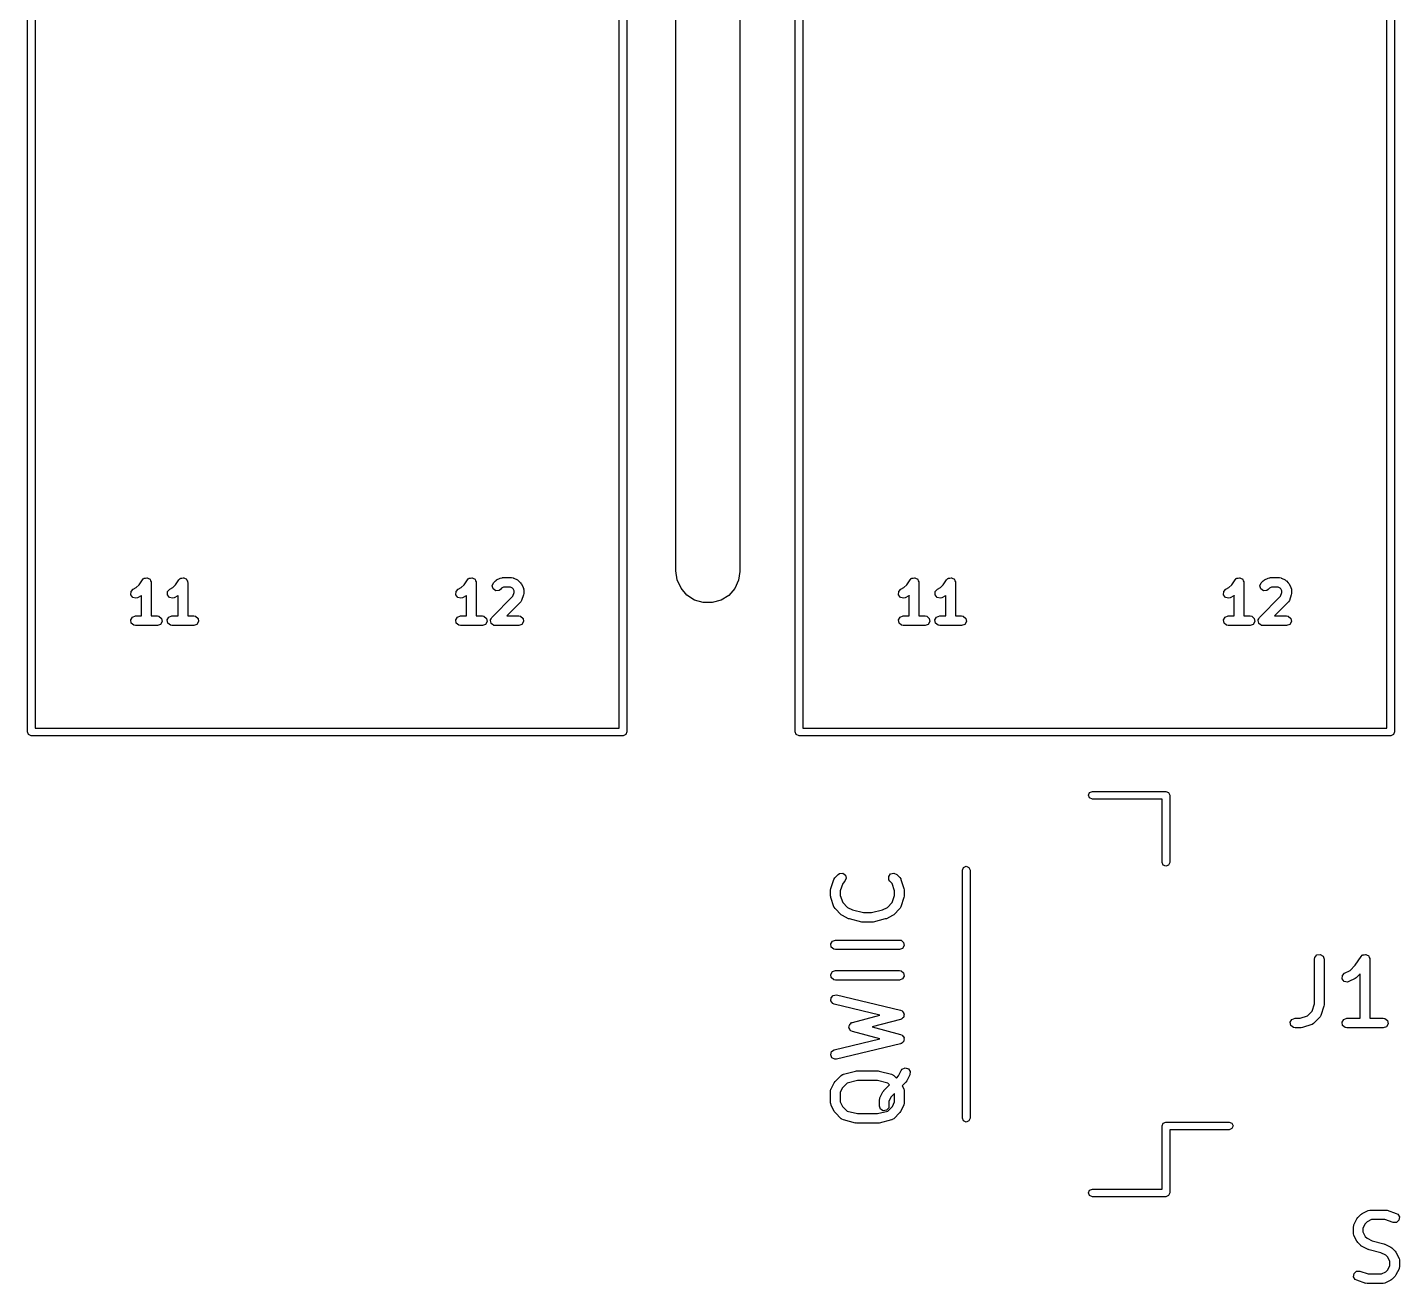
# Model space of a CAD drawing. Extents: x 29 to 171, y -120 to -80.
# Drawn here: x 113.31 to 134.76, y -119.53 to -99.88 of the extents above; entities that cross this region are included whole.
import ezdxf

# ---------------------------------------------------------------- set-up
doc = ezdxf.new("R2010")
doc.units = 0
doc.layers.add('BLACK', color=7, linetype='CONTINUOUS')

msp = doc.modelspace()

# ---------------------------------------------------------------- linework, layer by layer
at = {"layer": 'BLACK', "linetype": 'CONTINUOUS'}
for p, q in [((123.452, -108.382), (123.452, -86.182)), ((124.452, -86.182), (124.452, -108.382)), ((113.315, -110.9), (113.315, -89.1)), ((113.435, -89.16), (113.435, -110.84)), ((122.565, -110.84), (122.565, -89.16)), ((122.685, -89.1), (122.685, -110.9)), ((125.315, -110.9), (125.315, -89.1)), ((125.435, -89.16), (125.435, -110.84)), ((134.565, -110.84), (134.565, -89.16)), ((134.685, -89.1), (134.685, -110.9)), ((115.059, -108.599), (115.112, -108.52)), ((115.112, -108.52), (115.13, -108.501)), ((115.13, -108.501), (115.134, -108.5)), ((115.134, -108.5), (115.137, -108.496)), ((115.137, -108.496), (115.158, -108.493)), ((115.158, -108.493), (115.179, -108.487)), ((115.179, -108.487), (115.183, -108.488)), ((115.183, -108.488), (115.187, -108.488)), ((115.187, -108.488), (115.206, -108.498)), ((115.206, -108.498), (115.226, -108.507)), ((115.226, -108.507), (115.228, -108.511)), ((115.228, -108.511), (115.232, -108.513)), ((115.232, -108.513), (115.239, -108.534)), ((115.63, -108.599), (115.683, -108.52)), ((115.683, -108.52), (115.701, -108.501)), ((115.701, -108.501), (115.705, -108.5)), ((115.705, -108.5), (115.708, -108.496)), ((115.708, -108.496), (115.73, -108.493)), ((115.73, -108.493), (115.751, -108.487)), ((115.751, -108.487), (115.754, -108.488)), ((115.754, -108.488), (115.759, -108.488)), ((115.759, -108.488), (115.778, -108.498)), ((115.778, -108.498), (115.798, -108.507)), ((115.798, -108.507), (115.799, -108.511)), ((115.799, -108.511), (115.803, -108.513)), ((115.803, -108.513), (115.811, -108.534)), ((120.139, -108.599), (120.192, -108.52)), ((120.192, -108.52), (120.21, -108.501)), ((120.21, -108.501), (120.214, -108.5)), ((120.214, -108.5), (120.217, -108.496)), ((120.217, -108.496), (120.238, -108.493)), ((120.238, -108.493), (120.259, -108.487)), ((120.259, -108.487), (120.263, -108.488)), ((120.263, -108.488), (120.267, -108.488)), ((120.267, -108.488), (120.286, -108.498)), ((120.286, -108.498), (120.306, -108.507)), ((120.306, -108.507), (120.308, -108.511)), ((120.308, -108.511), (120.312, -108.513)), ((120.312, -108.513), (120.319, -108.534)), ((120.649, -108.523), (120.706, -108.494)), ((120.706, -108.494), (120.731, -108.487)), ((120.731, -108.487), (120.736, -108.488)), ((120.736, -108.488), (120.74, -108.486)), ((120.74, -108.486), (120.883, -108.486)), ((120.883, -108.486), (120.909, -108.491)), ((120.909, -108.491), (120.912, -108.494)), ((120.912, -108.494), (120.916, -108.494)), ((120.916, -108.494), (120.974, -108.523)), ((123.472, -108.522), (123.452, -108.382)), ((124.452, -108.388), (124.43, -108.528)), ((124.452, -108.382), (124.452, -108.388)), ((127.059, -108.599), (127.112, -108.52)), ((127.112, -108.52), (127.13, -108.501)), ((127.13, -108.501), (127.134, -108.5)), ((127.134, -108.5), (127.137, -108.496)), ((127.137, -108.496), (127.158, -108.493)), ((127.158, -108.493), (127.179, -108.487)), ((127.179, -108.487), (127.183, -108.488)), ((127.183, -108.488), (127.187, -108.488)), ((127.187, -108.488), (127.206, -108.498)), ((127.206, -108.498), (127.226, -108.507)), ((127.226, -108.507), (127.228, -108.511)), ((127.228, -108.511), (127.232, -108.513)), ((127.232, -108.513), (127.239, -108.534)), ((127.63, -108.599), (127.683, -108.52)), ((127.683, -108.52), (127.701, -108.501)), ((127.701, -108.501), (127.705, -108.5)), ((127.705, -108.5), (127.708, -108.496)), ((127.708, -108.496), (127.73, -108.493)), ((127.73, -108.493), (127.751, -108.487)), ((127.751, -108.487), (127.754, -108.488)), ((127.754, -108.488), (127.759, -108.488)), ((127.759, -108.488), (127.778, -108.498)), ((127.778, -108.498), (127.798, -108.507)), ((127.798, -108.507), (127.799, -108.511)), ((127.799, -108.511), (127.803, -108.513)), ((127.803, -108.513), (127.811, -108.534)), ((132.139, -108.599), (132.192, -108.52)), ((132.192, -108.52), (132.21, -108.501)), ((132.21, -108.501), (132.214, -108.5)), ((132.214, -108.5), (132.217, -108.496)), ((132.217, -108.496), (132.238, -108.493)), ((132.238, -108.493), (132.259, -108.487)), ((132.259, -108.487), (132.263, -108.488)), ((132.263, -108.488), (132.267, -108.488)), ((132.267, -108.488), (132.286, -108.498)), ((132.286, -108.498), (132.306, -108.507)), ((132.306, -108.507), (132.308, -108.511)), ((132.308, -108.511), (132.312, -108.513)), ((132.312, -108.513), (132.319, -108.534)), ((132.649, -108.523), (132.706, -108.494)), ((132.706, -108.494), (132.731, -108.487)), ((132.731, -108.487), (132.736, -108.488)), ((132.736, -108.488), (132.74, -108.486)), ((132.74, -108.486), (132.883, -108.486)), ((132.883, -108.486), (132.909, -108.491)), ((132.909, -108.491), (132.912, -108.494)), ((132.912, -108.494), (132.916, -108.494)), ((132.916, -108.494), (132.974, -108.523)), ((114.931, -108.754), (114.934, -108.703)), ((114.934, -108.703), (114.969, -108.666)), ((114.969, -108.666), (115.016, -108.643)), ((115.016, -108.643), (115.059, -108.599)), ((115.239, -108.534), (115.249, -108.553)), ((115.249, -108.553), (115.248, -108.557)), ((115.248, -108.557), (115.249, -108.561)), ((115.249, -108.561), (115.249, -109.086)), ((115.502, -108.754), (115.505, -108.703)), ((115.505, -108.703), (115.541, -108.666)), ((115.541, -108.666), (115.587, -108.643)), ((115.587, -108.643), (115.63, -108.599)), ((115.811, -108.534), (115.82, -108.553)), ((115.82, -108.553), (115.819, -108.557)), ((115.819, -108.557), (115.821, -108.561)), ((115.821, -108.561), (115.821, -109.086)), ((120.011, -108.754), (120.014, -108.703)), ((120.014, -108.703), (120.049, -108.666)), ((120.049, -108.666), (120.096, -108.643)), ((120.096, -108.643), (120.139, -108.599)), ((120.319, -108.534), (120.329, -108.553)), ((120.329, -108.553), (120.328, -108.557)), ((120.328, -108.557), (120.329, -108.561)), ((120.329, -108.561), (120.329, -109.086)), ((120.58, -108.612), (120.601, -108.566)), ((120.593, -108.662), (120.58, -108.612)), ((120.635, -108.691), (120.593, -108.662)), ((120.601, -108.566), (120.63, -108.537)), ((120.63, -108.537), (120.648, -108.524)), ((120.686, -108.687), (120.635, -108.691)), ((120.648, -108.524), (120.649, -108.523)), ((120.707, -108.672), (120.686, -108.687)), ((120.727, -108.652), (120.707, -108.672)), ((120.758, -108.636), (120.727, -108.652)), ((120.865, -108.636), (120.758, -108.636)), ((120.896, -108.652), (120.865, -108.636)), ((120.907, -108.663), (120.896, -108.652)), ((120.903, -108.778), (120.922, -108.721)), ((120.922, -108.693), (120.907, -108.663)), ((120.922, -108.721), (120.922, -108.693)), ((120.974, -108.523), (120.992, -108.536)), ((120.992, -108.536), (120.993, -108.537)), ((120.993, -108.537), (121.022, -108.566)), ((121.022, -108.566), (121.034, -108.584)), ((121.034, -108.584), (121.036, -108.585)), ((121.036, -108.585), (121.064, -108.642)), ((121.064, -108.642), (121.072, -108.667)), ((121.072, -108.733), (121.068, -108.755)), ((121.072, -108.667), (121.071, -108.672)), ((121.071, -108.672), (121.072, -108.676)), ((121.072, -108.676), (121.072, -108.733)), ((123.531, -108.651), (123.472, -108.522)), ((123.623, -108.759), (123.531, -108.651)), ((124.37, -108.657), (124.276, -108.763)), ((124.43, -108.528), (124.37, -108.657)), ((126.931, -108.754), (126.934, -108.703)), ((126.934, -108.703), (126.969, -108.666)), ((126.969, -108.666), (127.016, -108.643)), ((127.016, -108.643), (127.059, -108.599)), ((127.239, -108.534), (127.249, -108.553)), ((127.249, -108.553), (127.248, -108.557)), ((127.248, -108.557), (127.249, -108.561)), ((127.249, -108.561), (127.249, -109.086)), ((127.502, -108.754), (127.505, -108.703)), ((127.505, -108.703), (127.541, -108.666)), ((127.541, -108.666), (127.587, -108.643)), ((127.587, -108.643), (127.63, -108.599)), ((127.811, -108.534), (127.82, -108.553)), ((127.82, -108.553), (127.819, -108.557)), ((127.819, -108.557), (127.821, -108.561)), ((127.821, -108.561), (127.821, -109.086)), ((132.011, -108.754), (132.014, -108.703)), ((132.014, -108.703), (132.049, -108.666)), ((132.049, -108.666), (132.096, -108.643)), ((132.096, -108.643), (132.139, -108.599)), ((132.319, -108.534), (132.329, -108.553)), ((132.329, -108.553), (132.328, -108.557)), ((132.328, -108.557), (132.329, -108.561)), ((132.329, -108.561), (132.329, -109.086)), ((132.58, -108.612), (132.601, -108.566)), ((132.593, -108.662), (132.58, -108.612)), ((132.635, -108.691), (132.593, -108.662)), ((132.601, -108.566), (132.63, -108.537)), ((132.63, -108.537), (132.648, -108.524)), ((132.686, -108.687), (132.635, -108.691)), ((132.648, -108.524), (132.649, -108.523)), ((132.707, -108.672), (132.686, -108.687)), ((132.727, -108.652), (132.707, -108.672)), ((132.758, -108.636), (132.727, -108.652)), ((132.865, -108.636), (132.758, -108.636)), ((132.896, -108.652), (132.865, -108.636)), ((132.907, -108.663), (132.896, -108.652)), ((132.903, -108.778), (132.922, -108.721)), ((132.922, -108.693), (132.907, -108.663)), ((132.922, -108.721), (132.922, -108.693)), ((132.974, -108.523), (132.992, -108.536)), ((132.992, -108.536), (132.993, -108.537)), ((132.993, -108.537), (133.022, -108.566)), ((133.022, -108.566), (133.034, -108.584)), ((133.034, -108.584), (133.036, -108.585)), ((133.036, -108.585), (133.064, -108.642)), ((133.064, -108.642), (133.072, -108.667)), ((133.072, -108.733), (133.068, -108.755)), ((133.072, -108.667), (133.071, -108.672)), ((133.071, -108.672), (133.072, -108.676)), ((133.072, -108.676), (133.072, -108.733)), ((114.962, -108.795), (114.931, -108.754)), ((115.011, -108.807), (114.962, -108.795)), ((115.036, -108.8), (115.011, -108.807)), ((115.094, -108.771), (115.036, -108.8)), ((115.095, -108.77), (115.094, -108.771)), ((115.099, -108.767), (115.095, -108.77)), ((115.099, -109.086), (115.099, -108.767)), ((115.533, -108.795), (115.502, -108.754)), ((115.583, -108.807), (115.533, -108.795)), ((115.608, -108.8), (115.583, -108.807)), ((115.665, -108.771), (115.608, -108.8)), ((115.666, -108.77), (115.665, -108.771)), ((115.671, -108.767), (115.666, -108.77)), ((115.671, -109.086), (115.671, -108.767)), ((120.042, -108.795), (120.011, -108.754)), ((120.091, -108.807), (120.042, -108.795)), ((120.116, -108.8), (120.091, -108.807)), ((120.174, -108.771), (120.116, -108.8)), ((120.175, -108.77), (120.174, -108.771)), ((120.179, -108.767), (120.175, -108.77)), ((120.179, -109.086), (120.179, -108.767)), ((120.573, -109.108), (120.903, -108.778)), ((121.022, -108.872), (120.807, -109.086)), ((121.023, -108.868), (121.022, -108.872)), ((121.027, -108.865), (121.023, -108.868)), ((121.04, -108.842), (121.027, -108.865)), ((121.068, -108.757), (121.04, -108.842)), ((121.068, -108.755), (121.068, -108.757)), ((123.742, -108.836), (123.623, -108.759)), ((123.878, -108.877), (123.742, -108.836)), ((124.02, -108.877), (123.878, -108.877)), ((124.156, -108.838), (124.02, -108.877)), ((124.276, -108.763), (124.156, -108.838)), ((126.962, -108.795), (126.931, -108.754)), ((127.011, -108.807), (126.962, -108.795)), ((127.036, -108.8), (127.011, -108.807)), ((127.094, -108.771), (127.036, -108.8)), ((127.095, -108.77), (127.094, -108.771)), ((127.099, -108.767), (127.095, -108.77)), ((127.099, -109.086), (127.099, -108.767)), ((127.533, -108.795), (127.502, -108.754)), ((127.583, -108.807), (127.533, -108.795)), ((127.608, -108.8), (127.583, -108.807)), ((127.665, -108.771), (127.608, -108.8)), ((127.666, -108.77), (127.665, -108.771)), ((127.671, -108.767), (127.666, -108.77)), ((127.671, -109.086), (127.671, -108.767)), ((132.042, -108.795), (132.011, -108.754)), ((132.091, -108.807), (132.042, -108.795)), ((132.116, -108.8), (132.091, -108.807)), ((132.174, -108.771), (132.116, -108.8)), ((132.175, -108.77), (132.174, -108.771)), ((132.179, -108.767), (132.175, -108.77)), ((132.179, -109.086), (132.179, -108.767)), ((132.573, -109.108), (132.903, -108.778)), ((133.022, -108.872), (132.807, -109.086)), ((133.023, -108.868), (133.022, -108.872)), ((133.027, -108.865), (133.023, -108.868)), ((133.04, -108.842), (133.027, -108.865)), ((133.068, -108.757), (133.04, -108.842)), ((133.068, -108.755), (133.068, -108.757)), ((114.929, -109.148), (114.955, -109.104)), ((114.938, -109.199), (114.929, -109.148)), ((114.955, -109.104), (115.003, -109.086)), ((115.003, -109.086), (115.099, -109.086)), ((115.249, -109.086), (115.346, -109.086)), ((115.346, -109.086), (115.371, -109.091)), ((115.371, -109.091), (115.411, -109.124)), ((115.411, -109.124), (115.42, -109.174)), ((115.5, -109.148), (115.526, -109.104)), ((115.509, -109.199), (115.5, -109.148)), ((115.526, -109.104), (115.574, -109.086)), ((115.574, -109.086), (115.671, -109.086)), ((115.821, -109.086), (115.917, -109.086)), ((115.917, -109.086), (115.943, -109.091)), ((115.943, -109.091), (115.982, -109.124)), ((115.982, -109.124), (115.991, -109.174)), ((120.009, -109.148), (120.035, -109.104)), ((120.018, -109.199), (120.009, -109.148)), ((120.035, -109.104), (120.083, -109.086)), ((120.083, -109.086), (120.179, -109.086)), ((120.329, -109.086), (120.426, -109.086)), ((120.426, -109.086), (120.451, -109.091)), ((120.451, -109.091), (120.491, -109.124)), ((120.491, -109.124), (120.5, -109.174)), ((120.551, -109.155), (120.552, -109.152)), ((120.557, -109.177), (120.551, -109.155)), ((120.552, -109.148), (120.563, -109.129)), ((120.552, -109.152), (120.552, -109.148)), ((120.563, -109.129), (120.573, -109.108)), ((120.807, -109.086), (120.997, -109.086)), ((120.997, -109.086), (121.023, -109.091)), ((121.023, -109.091), (121.062, -109.124)), ((121.062, -109.124), (121.071, -109.174)), ((126.929, -109.148), (126.955, -109.104)), ((126.938, -109.199), (126.929, -109.148)), ((126.955, -109.104), (127.003, -109.086)), ((127.003, -109.086), (127.099, -109.086)), ((127.249, -109.086), (127.346, -109.086)), ((127.346, -109.086), (127.371, -109.091)), ((127.371, -109.091), (127.411, -109.124)), ((127.411, -109.124), (127.42, -109.174)), ((127.5, -109.148), (127.526, -109.104)), ((127.509, -109.199), (127.5, -109.148)), ((127.526, -109.104), (127.574, -109.086)), ((127.574, -109.086), (127.671, -109.086)), ((127.821, -109.086), (127.917, -109.086)), ((127.917, -109.086), (127.943, -109.091)), ((127.943, -109.091), (127.982, -109.124)), ((127.982, -109.124), (127.991, -109.174)), ((132.009, -109.148), (132.035, -109.104)), ((132.018, -109.199), (132.009, -109.148)), ((132.035, -109.104), (132.083, -109.086)), ((132.083, -109.086), (132.179, -109.086)), ((132.329, -109.086), (132.426, -109.086)), ((132.426, -109.086), (132.451, -109.091)), ((132.451, -109.091), (132.491, -109.124)), ((132.491, -109.124), (132.5, -109.174)), ((132.551, -109.155), (132.552, -109.152)), ((132.557, -109.177), (132.551, -109.155)), ((132.552, -109.148), (132.563, -109.129)), ((132.552, -109.152), (132.552, -109.148)), ((132.563, -109.129), (132.573, -109.108)), ((132.807, -109.086), (132.997, -109.086)), ((132.997, -109.086), (133.023, -109.091)), ((133.023, -109.091), (133.062, -109.124)), ((133.062, -109.124), (133.071, -109.174)), ((114.977, -109.232), (114.938, -109.199)), ((115.003, -109.236), (114.977, -109.232)), ((115.346, -109.236), (115.003, -109.236)), ((115.394, -109.219), (115.346, -109.236)), ((115.42, -109.174), (115.394, -109.219)), ((115.549, -109.232), (115.509, -109.199)), ((115.574, -109.236), (115.549, -109.232)), ((115.917, -109.236), (115.574, -109.236)), ((115.965, -109.219), (115.917, -109.236)), ((115.991, -109.174), (115.965, -109.219)), ((120.057, -109.232), (120.018, -109.199)), ((120.083, -109.236), (120.057, -109.232)), ((120.426, -109.236), (120.083, -109.236)), ((120.474, -109.219), (120.426, -109.236)), ((120.5, -109.174), (120.474, -109.219)), ((120.561, -109.199), (120.557, -109.177)), ((120.563, -109.201), (120.561, -109.199)), ((120.564, -109.204), (120.563, -109.201)), ((120.583, -109.217), (120.564, -109.204)), ((120.6, -109.232), (120.583, -109.217)), ((120.605, -109.233), (120.6, -109.232)), ((120.606, -109.234), (120.605, -109.233)), ((120.61, -109.234), (120.606, -109.234)), ((120.626, -109.236), (120.61, -109.234)), ((120.997, -109.236), (120.626, -109.236)), ((121.045, -109.219), (120.997, -109.236)), ((121.071, -109.174), (121.045, -109.219)), ((126.977, -109.232), (126.938, -109.199)), ((127.003, -109.236), (126.977, -109.232)), ((127.346, -109.236), (127.003, -109.236)), ((127.394, -109.219), (127.346, -109.236)), ((127.42, -109.174), (127.394, -109.219)), ((127.549, -109.232), (127.509, -109.199)), ((127.574, -109.236), (127.549, -109.232)), ((127.917, -109.236), (127.574, -109.236)), ((127.965, -109.219), (127.917, -109.236)), ((127.991, -109.174), (127.965, -109.219)), ((132.057, -109.232), (132.018, -109.199)), ((132.083, -109.236), (132.057, -109.232)), ((132.426, -109.236), (132.083, -109.236)), ((132.474, -109.219), (132.426, -109.236)), ((132.5, -109.174), (132.474, -109.219)), ((132.561, -109.199), (132.557, -109.177)), ((132.563, -109.201), (132.561, -109.199)), ((132.564, -109.204), (132.563, -109.201)), ((132.583, -109.217), (132.564, -109.204)), ((132.6, -109.232), (132.583, -109.217)), ((132.605, -109.233), (132.6, -109.232)), ((132.606, -109.234), (132.605, -109.233)), ((132.61, -109.234), (132.606, -109.234)), ((132.626, -109.236), (132.61, -109.234)), ((132.997, -109.236), (132.626, -109.236)), ((133.045, -109.219), (132.997, -109.236)), ((133.071, -109.174), (133.045, -109.219)), ((113.435, -110.84), (122.565, -110.84)), ((125.435, -110.84), (134.565, -110.84)), ((113.333, -110.942), (113.315, -110.9)), ((113.375, -110.96), (113.333, -110.942)), ((122.625, -110.96), (113.375, -110.96)), ((122.667, -110.942), (122.625, -110.96)), ((122.685, -110.9), (122.667, -110.942)), ((125.333, -110.942), (125.315, -110.9)), ((125.375, -110.96), (125.333, -110.942)), ((134.625, -110.96), (125.375, -110.96)), ((134.667, -110.942), (134.625, -110.96)), ((134.685, -110.9), (134.667, -110.942)), ((129.9, -111.89), (129.918, -111.848)), ((129.918, -111.932), (129.9, -111.89)), ((129.918, -111.848), (129.96, -111.83)), ((129.96, -111.95), (129.918, -111.932)), ((129.96, -111.83), (131.11, -111.83)), ((131.05, -111.95), (129.96, -111.95)), ((131.05, -112.94), (131.05, -111.95)), ((131.11, -111.83), (131.152, -111.848)), ((131.152, -111.848), (131.17, -111.89)), ((131.17, -111.89), (131.17, -112.94)), ((127.93, -113.06), (127.948, -113.018)), ((127.948, -113.018), (127.99, -113)), ((127.99, -113), (128.032, -113.018)), ((128.032, -113.018), (128.05, -113.06)), ((131.068, -112.982), (131.05, -112.94)), ((131.11, -113), (131.068, -112.982)), ((131.152, -112.982), (131.11, -113)), ((131.17, -112.94), (131.152, -112.982)), ((125.873, -113.348), (125.921, -113.205)), ((125.921, -113.205), (125.933, -113.182)), ((125.933, -113.182), (125.937, -113.18)), ((125.937, -113.18), (125.939, -113.176)), ((125.939, -113.176), (125.987, -113.128)), ((125.987, -113.128), (126.008, -113.113)), ((126.008, -113.113), (126.059, -113.109)), ((126.093, -113.234), (126.058, -113.269)), ((126.059, -113.109), (126.101, -113.138)), ((126.114, -113.188), (126.093, -113.234)), ((126.101, -113.138), (126.114, -113.188)), ((126.777, -113.162), (126.806, -113.12)), ((126.781, -113.213), (126.777, -113.162)), ((126.796, -113.234), (126.781, -113.213)), ((126.831, -113.269), (126.796, -113.234)), ((126.806, -113.12), (126.856, -113.106)), ((126.856, -113.106), (126.902, -113.128)), ((126.902, -113.128), (126.95, -113.176)), ((126.95, -113.176), (126.965, -113.197)), ((126.965, -113.197), (126.965, -113.201)), ((126.965, -113.201), (126.968, -113.205)), ((126.968, -113.205), (127.016, -113.348)), ((127.93, -116.94), (127.93, -113.06)), ((128.05, -113.06), (128.05, -116.94)), ((125.869, -113.372), (125.873, -113.349)), ((125.869, -113.467), (125.869, -113.372)), ((125.873, -113.349), (125.873, -113.348)), ((126.058, -113.269), (126.019, -113.384)), ((126.019, -113.384), (126.019, -113.455)), ((126.869, -113.384), (126.831, -113.269)), ((126.869, -113.455), (126.869, -113.384)), ((127.016, -113.348), (127.019, -113.37)), ((127.019, -113.37), (127.019, -113.372)), ((127.019, -113.372), (127.019, -113.467)), ((125.87, -113.468), (125.869, -113.467)), ((125.873, -113.49), (125.87, -113.468)), ((125.921, -113.633), (125.873, -113.49)), ((125.924, -113.637), (125.921, -113.633)), ((125.924, -113.641), (125.924, -113.637)), ((125.939, -113.663), (125.924, -113.641)), ((126.034, -113.758), (125.939, -113.663)), ((126.019, -113.455), (126.058, -113.569)), ((126.058, -113.569), (126.132, -113.643)), ((126.132, -113.643), (126.209, -113.682)), ((126.68, -113.682), (126.757, -113.643)), ((126.757, -113.643), (126.831, -113.569)), ((126.831, -113.569), (126.869, -113.455)), ((126.95, -113.663), (126.855, -113.758)), ((126.952, -113.659), (126.95, -113.663)), ((126.956, -113.656), (126.952, -113.659)), ((126.968, -113.633), (126.956, -113.656)), ((127.016, -113.49), (126.968, -113.633)), ((127.019, -113.467), (127.015, -113.489)), ((127.015, -113.489), (127.016, -113.49)), ((126.036, -113.759), (126.034, -113.758)), ((126.054, -113.772), (126.036, -113.759)), ((126.149, -113.82), (126.054, -113.772)), ((126.152, -113.82), (126.149, -113.82)), ((126.164, -113.825), (126.152, -113.82)), ((126.355, -113.873), (126.164, -113.825)), ((126.209, -113.682), (126.382, -113.725)), ((126.358, -113.872), (126.355, -113.873)), ((126.373, -113.875), (126.358, -113.872)), ((126.516, -113.875), (126.373, -113.875)), ((126.382, -113.725), (126.507, -113.725)), ((126.507, -113.725), (126.68, -113.682)), ((126.519, -113.874), (126.516, -113.875)), ((126.534, -113.873), (126.519, -113.874)), ((126.724, -113.825), (126.534, -113.873)), ((126.727, -113.823), (126.724, -113.825)), ((126.74, -113.82), (126.727, -113.823)), ((126.835, -113.772), (126.74, -113.82)), ((126.836, -113.771), (126.835, -113.772)), ((126.855, -113.758), (126.836, -113.771)), ((125.871, -114.216), (125.896, -114.171)), ((125.879, -114.266), (125.871, -114.216)), ((125.919, -114.299), (125.879, -114.266)), ((125.896, -114.171), (125.944, -114.154)), ((125.944, -114.304), (125.919, -114.299)), ((125.944, -114.154), (126.944, -114.154)), ((126.944, -114.304), (125.944, -114.304)), ((126.944, -114.154), (126.97, -114.158)), ((126.993, -114.286), (126.944, -114.304)), ((126.97, -114.158), (127.009, -114.191)), ((127.018, -114.242), (126.993, -114.286)), ((127.009, -114.191), (127.018, -114.242)), ((133.433, -114.452), (133.438, -114.427)), ((133.433, -115.154), (133.433, -114.452)), ((133.438, -114.427), (133.471, -114.387)), ((133.471, -114.387), (133.522, -114.379)), ((133.522, -114.379), (133.566, -114.404)), ((133.566, -114.404), (133.583, -114.452)), ((133.583, -114.452), (133.583, -115.167)), ((134.069, -114.547), (134.16, -114.411)), ((134.16, -114.411), (134.178, -114.392)), ((134.178, -114.392), (134.182, -114.391)), ((134.182, -114.391), (134.185, -114.387)), ((134.185, -114.387), (134.207, -114.384)), ((134.207, -114.384), (134.228, -114.378)), ((134.228, -114.378), (134.232, -114.379)), ((134.232, -114.379), (134.236, -114.379)), ((134.236, -114.379), (134.255, -114.389)), ((134.255, -114.389), (134.275, -114.398)), ((134.275, -114.398), (134.276, -114.402)), ((134.276, -114.402), (134.28, -114.404)), ((134.28, -114.404), (134.288, -114.425)), ((134.288, -114.425), (134.297, -114.444)), ((134.297, -114.444), (134.296, -114.448)), ((134.296, -114.448), (134.298, -114.452)), ((134.298, -114.452), (134.298, -115.377)), ((125.871, -114.692), (125.896, -114.647)), ((125.879, -114.742), (125.871, -114.692)), ((125.896, -114.647), (125.944, -114.63)), ((125.944, -114.63), (126.944, -114.63)), ((126.944, -114.63), (126.97, -114.634)), ((126.97, -114.634), (127.009, -114.667)), ((127.018, -114.718), (126.993, -114.762)), ((127.009, -114.667), (127.018, -114.718)), ((133.865, -114.759), (133.868, -114.708)), ((133.868, -114.708), (133.904, -114.671)), ((133.904, -114.671), (133.988, -114.629)), ((133.988, -114.629), (134.069, -114.547)), ((134.148, -114.681), (134.085, -114.744)), ((134.148, -115.377), (134.148, -114.681)), ((125.919, -114.775), (125.879, -114.742)), ((125.944, -114.78), (125.919, -114.775)), ((126.944, -114.78), (125.944, -114.78)), ((126.993, -114.762), (126.944, -114.78)), ((133.896, -114.801), (133.865, -114.759)), ((133.946, -114.813), (133.896, -114.801)), ((133.971, -114.805), (133.946, -114.813)), ((134.066, -114.758), (133.971, -114.805)), ((134.067, -114.756), (134.066, -114.758)), ((134.085, -114.744), (134.067, -114.756)), ((125.873, -115.107), (125.876, -115.056)), ((125.903, -115.148), (125.873, -115.107)), ((125.876, -115.056), (125.911, -115.019)), ((125.927, -115.159), (125.903, -115.148)), ((125.911, -115.019), (125.962, -115.013)), ((126.638, -115.328), (125.927, -115.159)), ((125.962, -115.013), (126.962, -115.251)), ((133.395, -115.269), (133.433, -115.154)), ((133.583, -115.167), (133.58, -115.189)), ((126.211, -115.442), (126.638, -115.328)), ((126.962, -115.251), (126.986, -115.261)), ((126.991, -115.378), (126.978, -115.391)), ((126.986, -115.261), (126.99, -115.268)), ((126.99, -115.268), (126.997, -115.271)), ((127.006, -115.367), (126.991, -115.378)), ((126.997, -115.271), (127.005, -115.288)), ((127.005, -115.288), (127.016, -115.302)), ((127.008, -115.359), (127.006, -115.367)), ((127.013, -115.354), (127.008, -115.359)), ((127.014, -115.335), (127.013, -115.354)), ((127.019, -115.317), (127.014, -115.335)), ((127.016, -115.302), (127.016, -115.31)), ((127.016, -115.31), (127.019, -115.317)), ((133.079, -115.395), (133.128, -115.377)), ((133.128, -115.377), (133.211, -115.377)), ((133.211, -115.377), (133.325, -115.339)), ((133.325, -115.339), (133.395, -115.269)), ((133.514, -115.363), (133.419, -115.458)), ((133.516, -115.358), (133.514, -115.363)), ((133.52, -115.356), (133.516, -115.358)), ((133.532, -115.333), (133.52, -115.356)), ((133.58, -115.19), (133.532, -115.333)), ((133.58, -115.189), (133.58, -115.19)), ((133.889, -115.395), (133.937, -115.377)), ((133.937, -115.377), (134.148, -115.377)), ((134.298, -115.377), (134.508, -115.377)), ((134.508, -115.377), (134.534, -115.382)), ((134.534, -115.382), (134.573, -115.415)), ((126.155, -115.521), (126.16, -115.502)), ((126.158, -115.527), (126.155, -115.521)), ((126.158, -115.534), (126.158, -115.527)), ((126.169, -115.55), (126.158, -115.534)), ((126.16, -115.502), (126.162, -115.483)), ((126.162, -115.483), (126.167, -115.478)), ((126.167, -115.478), (126.169, -115.471)), ((126.169, -115.471), (126.185, -115.46)), ((126.177, -115.567), (126.169, -115.55)), ((126.183, -115.57), (126.177, -115.567)), ((126.187, -115.576), (126.183, -115.57)), ((126.185, -115.46), (126.198, -115.446)), ((126.211, -115.587), (126.187, -115.576)), ((126.198, -115.446), (126.205, -115.446)), ((126.205, -115.446), (126.211, -115.442)), ((126.638, -115.701), (126.211, -115.587)), ((126.964, -115.396), (126.521, -115.514)), ((126.521, -115.514), (126.964, -115.632)), ((126.97, -115.392), (126.964, -115.396)), ((126.978, -115.391), (126.97, -115.392)), ((133.054, -115.439), (133.079, -115.395)), ((133.063, -115.49), (133.054, -115.439)), ((133.102, -115.523), (133.063, -115.49)), ((133.128, -115.527), (133.102, -115.523)), ((133.223, -115.527), (133.128, -115.527)), ((133.224, -115.527), (133.223, -115.527)), ((133.246, -115.524), (133.224, -115.527)), ((133.389, -115.476), (133.246, -115.524)), ((133.393, -115.473), (133.389, -115.476)), ((133.397, -115.473), (133.393, -115.473)), ((133.419, -115.458), (133.397, -115.473)), ((133.863, -115.439), (133.889, -115.395)), ((133.872, -115.49), (133.863, -115.439)), ((133.911, -115.523), (133.872, -115.49)), ((133.937, -115.527), (133.911, -115.523)), ((134.508, -115.527), (133.937, -115.527)), ((134.557, -115.51), (134.508, -115.527)), ((134.582, -115.465), (134.557, -115.51)), ((134.573, -115.415), (134.582, -115.465)), ((125.927, -115.87), (126.638, -115.701)), ((126.962, -115.778), (125.962, -116.016)), ((126.968, -115.773), (126.962, -115.778)), ((126.964, -115.632), (126.987, -115.643)), ((126.976, -115.773), (126.968, -115.773)), ((126.989, -115.76), (126.976, -115.773)), ((126.987, -115.643), (126.992, -115.65)), ((127.005, -115.75), (126.989, -115.76)), ((126.992, -115.65), (126.999, -115.653)), ((126.999, -115.653), (127.006, -115.67)), ((127.007, -115.742), (127.005, -115.75)), ((127.006, -115.67), (127.017, -115.685)), ((127.012, -115.736), (127.007, -115.742)), ((127.014, -115.718), (127.012, -115.736)), ((127.019, -115.7), (127.014, -115.718)), ((127.017, -115.685), (127.016, -115.693)), ((127.016, -115.693), (127.019, -115.7)), ((125.87, -115.947), (125.884, -115.898)), ((125.89, -115.994), (125.87, -115.947)), ((125.884, -115.898), (125.927, -115.87)), ((125.936, -116.017), (125.89, -115.994)), ((125.962, -116.016), (125.936, -116.017)), ((126.069, -116.251), (126.26, -116.204)), ((126.26, -116.204), (126.274, -116.202)), ((126.274, -116.202), (126.278, -116.201)), ((126.278, -116.201), (126.611, -116.201)), ((126.611, -116.201), (126.626, -116.204)), ((126.626, -116.204), (126.629, -116.204)), ((126.629, -116.204), (126.82, -116.251)), ((126.93, -116.279), (126.973, -116.195)), ((126.973, -116.195), (126.988, -116.174)), ((126.988, -116.174), (127.035, -116.154)), ((127.035, -116.154), (127.084, -116.168)), ((127.084, -116.168), (127.113, -116.211)), ((127.113, -116.211), (127.107, -116.262)), ((125.877, -116.481), (125.925, -116.386)), ((125.925, -116.386), (125.938, -116.368)), ((125.938, -116.368), (125.939, -116.366)), ((125.939, -116.366), (126.034, -116.271)), ((126.034, -116.271), (126.056, -116.256)), ((126.126, -116.392), (126.054, -116.464)), ((126.056, -116.256), (126.063, -116.255)), ((126.063, -116.255), (126.069, -116.251)), ((126.287, -116.351), (126.126, -116.392)), ((126.602, -116.351), (126.287, -116.351)), ((126.763, -116.392), (126.602, -116.351)), ((126.701, -116.509), (126.791, -116.419)), ((126.791, -116.419), (126.763, -116.392)), ((126.82, -116.251), (126.844, -116.262)), ((126.844, -116.262), (126.848, -116.268)), ((126.848, -116.268), (126.855, -116.271)), ((126.855, -116.271), (126.897, -116.313)), ((126.897, -116.313), (126.93, -116.279)), ((127.045, -116.377), (126.988, -116.434)), ((126.988, -116.434), (127.011, -116.481)), ((127.046, -116.375), (127.045, -116.377)), ((127.059, -116.357), (127.046, -116.375)), ((127.107, -116.262), (127.059, -116.357)), ((125.869, -116.514), (125.874, -116.489)), ((125.869, -116.705), (125.869, -116.514)), ((125.874, -116.489), (125.877, -116.485)), ((125.877, -116.485), (125.877, -116.481)), ((126.054, -116.464), (126.019, -116.532)), ((126.019, -116.532), (126.019, -116.687)), ((126.631, -116.657), (126.636, -116.632)), ((126.631, -116.752), (126.631, -116.657)), ((126.636, -116.632), (126.639, -116.628)), ((126.639, -116.624), (126.687, -116.528)), ((126.639, -116.628), (126.639, -116.624)), ((126.687, -116.528), (126.7, -116.51)), ((126.7, -116.51), (126.701, -116.509)), ((126.816, -116.606), (126.781, -116.675)), ((126.869, -116.553), (126.816, -116.606)), ((126.869, -116.687), (126.869, -116.553)), ((127.011, -116.481), (127.019, -116.506)), ((127.019, -116.506), (127.018, -116.51)), ((127.018, -116.51), (127.019, -116.514)), ((127.019, -116.514), (127.019, -116.705)), ((125.871, -116.709), (125.869, -116.705)), ((125.87, -116.713), (125.871, -116.709)), ((125.877, -116.738), (125.87, -116.713)), ((125.925, -116.834), (125.877, -116.738)), ((125.926, -116.835), (125.925, -116.834)), ((125.939, -116.853), (125.926, -116.835)), ((126.034, -116.948), (125.939, -116.853)), ((126.019, -116.687), (126.054, -116.756)), ((126.054, -116.756), (126.126, -116.828)), ((126.126, -116.828), (126.287, -116.868)), ((126.287, -116.868), (126.602, -116.868)), ((126.602, -116.868), (126.763, -116.828)), ((126.649, -116.801), (126.631, -116.752)), ((126.693, -116.826), (126.649, -116.801)), ((126.744, -116.817), (126.693, -116.826)), ((126.777, -116.778), (126.744, -116.817)), ((126.763, -116.828), (126.835, -116.756)), ((126.781, -116.752), (126.777, -116.778)), ((126.781, -116.675), (126.781, -116.752)), ((126.835, -116.756), (126.869, -116.687)), ((126.95, -116.853), (126.855, -116.948)), ((126.964, -116.834), (126.95, -116.852)), ((126.95, -116.852), (126.95, -116.853)), ((127.011, -116.738), (126.964, -116.834)), ((127.012, -116.734), (127.011, -116.738)), ((127.015, -116.731), (127.012, -116.734)), ((127.019, -116.705), (127.015, -116.731)), ((126.041, -116.951), (126.034, -116.948)), ((126.045, -116.957), (126.041, -116.951)), ((126.069, -116.968), (126.045, -116.957)), ((126.26, -117.016), (126.069, -116.968)), ((126.263, -117.015), (126.26, -117.016)), ((126.278, -117.018), (126.263, -117.015)), ((126.611, -117.018), (126.278, -117.018)), ((126.614, -117.017), (126.611, -117.018)), ((126.629, -117.016), (126.614, -117.017)), ((126.82, -116.968), (126.629, -117.016)), ((126.826, -116.964), (126.82, -116.968)), ((126.833, -116.963), (126.826, -116.964)), ((126.855, -116.948), (126.833, -116.963)), ((127.948, -116.982), (127.93, -116.94)), ((127.99, -117), (127.948, -116.982)), ((128.032, -116.982), (127.99, -117)), ((128.05, -116.94), (128.032, -116.982)), ((131.05, -117.06), (131.068, -117.018)), ((131.05, -118.05), (131.05, -117.06)), ((131.068, -117.018), (131.11, -117)), ((131.11, -117), (132.1, -117)), ((132.1, -117), (132.142, -117.018)), ((132.142, -117.018), (132.16, -117.06)), ((132.16, -117.06), (132.142, -117.102)), ((132.1, -117.12), (131.17, -117.12)), ((131.17, -117.12), (131.17, -118.11)), ((132.142, -117.102), (132.1, -117.12)), ((129.9, -118.11), (129.918, -118.068)), ((129.918, -118.152), (129.9, -118.11)), ((129.918, -118.068), (129.96, -118.05)), ((129.96, -118.17), (129.918, -118.152)), ((129.96, -118.05), (131.05, -118.05)), ((131.11, -118.17), (129.96, -118.17)), ((131.152, -118.152), (131.11, -118.17)), ((131.17, -118.11), (131.152, -118.152)), ((134.177, -118.433), (134.272, -118.385)), ((134.272, -118.385), (134.297, -118.378)), ((134.297, -118.378), (134.302, -118.379)), ((134.302, -118.379), (134.306, -118.377)), ((134.306, -118.377), (134.544, -118.377)), ((134.544, -118.377), (134.566, -118.381)), ((134.566, -118.381), (134.568, -118.381)), ((134.568, -118.381), (134.711, -118.429)), ((134.048, -118.609), (134.096, -118.514)), ((134.096, -118.514), (134.109, -118.496)), ((134.109, -118.496), (134.11, -118.495)), ((134.11, -118.495), (134.158, -118.447)), ((134.158, -118.447), (134.176, -118.434)), ((134.176, -118.434), (134.177, -118.433)), ((134.225, -118.592), (134.19, -118.661)), ((134.255, -118.562), (134.225, -118.592)), ((134.324, -118.527), (134.255, -118.562)), ((134.532, -118.527), (134.324, -118.527)), ((134.663, -118.571), (134.532, -118.527)), ((134.714, -118.57), (134.663, -118.571)), ((134.711, -118.429), (134.734, -118.441)), ((134.753, -118.536), (134.714, -118.57)), ((134.734, -118.441), (134.76, -118.485)), ((134.76, -118.485), (134.753, -118.536)), ((134.04, -118.643), (134.045, -118.617)), ((134.04, -118.738), (134.04, -118.643)), ((134.042, -118.742), (134.04, -118.738)), ((134.041, -118.747), (134.042, -118.742)), ((134.048, -118.772), (134.041, -118.747)), ((134.045, -118.617), (134.048, -118.614)), ((134.048, -118.614), (134.048, -118.609)), ((134.096, -118.867), (134.048, -118.772)), ((134.19, -118.661), (134.19, -118.72)), ((134.19, -118.72), (134.225, -118.789)), ((134.225, -118.789), (134.255, -118.819)), ((134.097, -118.868), (134.096, -118.867)), ((134.11, -118.886), (134.097, -118.868)), ((134.158, -118.934), (134.11, -118.886)), ((134.159, -118.935), (134.158, -118.934)), ((134.177, -118.948), (134.159, -118.935)), ((134.272, -118.996), (134.177, -118.948)), ((134.255, -118.819), (134.332, -118.858)), ((134.276, -118.996), (134.272, -118.996)), ((134.288, -119.001), (134.276, -118.996)), ((134.47, -119.047), (134.288, -119.001)), ((134.332, -118.858), (134.515, -118.903)), ((134.515, -118.903), (134.526, -118.909)), ((134.526, -118.909), (134.53, -118.909)), ((134.53, -118.909), (134.625, -118.957)), ((134.625, -118.957), (134.643, -118.97)), ((134.643, -118.97), (134.645, -118.971)), ((134.645, -118.971), (134.692, -119.018)), ((134.692, -119.018), (134.705, -119.037)), ((134.547, -119.085), (134.47, -119.047)), ((134.578, -119.116), (134.547, -119.085)), ((134.612, -119.184), (134.578, -119.116)), ((134.578, -119.313), (134.612, -119.244)), ((134.612, -119.244), (134.612, -119.184)), ((134.705, -119.037), (134.706, -119.038)), ((134.706, -119.038), (134.754, -119.133)), ((134.754, -119.133), (134.761, -119.158)), ((134.761, -119.158), (134.76, -119.162)), ((134.76, -119.162), (134.762, -119.167)), ((134.762, -119.167), (134.762, -119.262)), ((134.042, -119.42), (134.05, -119.369)), ((134.069, -119.464), (134.042, -119.42)), ((134.05, -119.369), (134.088, -119.335)), ((134.088, -119.335), (134.139, -119.334)), ((134.139, -119.334), (134.271, -119.377)), ((134.271, -119.377), (134.479, -119.377)), ((134.479, -119.377), (134.547, -119.343)), ((134.547, -119.343), (134.578, -119.313)), ((134.645, -119.458), (134.626, -119.471)), ((134.692, -119.41), (134.645, -119.458)), ((134.693, -119.409), (134.692, -119.41)), ((134.706, -119.391), (134.693, -119.409)), ((134.754, -119.295), (134.706, -119.391)), ((134.757, -119.288), (134.754, -119.291)), ((134.754, -119.291), (134.754, -119.295)), ((134.762, -119.262), (134.757, -119.288)), ((134.092, -119.476), (134.069, -119.464)), ((134.235, -119.524), (134.092, -119.476)), ((134.236, -119.523), (134.235, -119.524)), ((134.258, -119.527), (134.236, -119.523)), ((134.496, -119.527), (134.258, -119.527)), ((134.501, -119.526), (134.496, -119.527)), ((134.505, -119.527), (134.501, -119.526)), ((134.53, -119.519), (134.505, -119.527)), ((134.625, -119.472), (134.53, -119.519)), ((134.626, -119.471), (134.625, -119.472))]:
    msp.add_line(p, q, dxfattribs=at)

doc.saveas('drawing.dxf')
